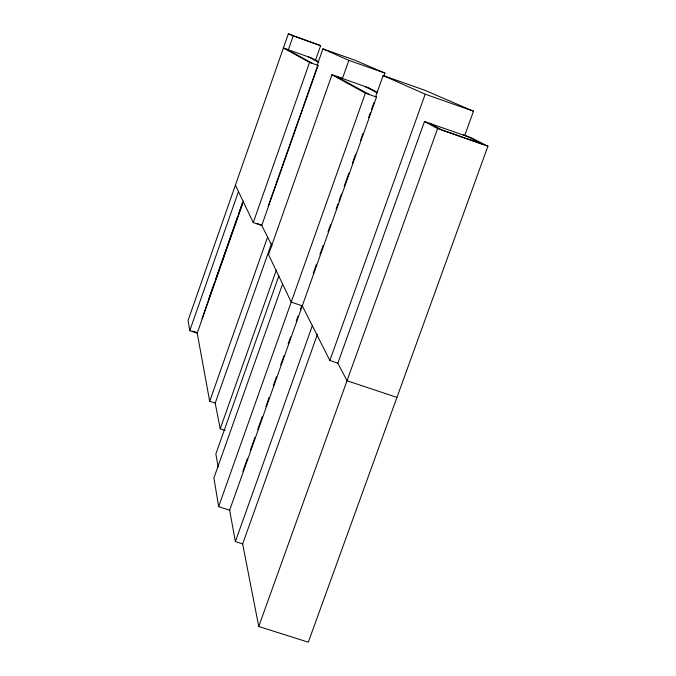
<?xml version="1.0" encoding="UTF-8"?>
<svg xmlns="http://www.w3.org/2000/svg" width="676" height="676" viewBox="0 0 676 676"><rect width="100%" height="100%" fill="white"/><g stroke="black" fill="none" stroke-linecap="round" stroke-linejoin="round"><path stroke-width="1.01" d="M315.405 60.553L320.644 45.647L288.348 33.8L188.08 320.441L189.762 330.682L197.215 333.167L209.695 401.299L215.205 403.116L220.215 428.821L225.201 430.46M189.762 330.682L238.467 191.578M318.557 61.685L311.205 57.866L288.339 49.804L293.19 35.955L288.348 33.8M208.521 299.612L214.427 282.771M215.813 278.808L237.352 217.385M239.084 212.433L242.557 202.521M201.989 318.768L242.667 202.749M197.215 333.167L243.521 201.102M383.833 76.058L384.889 73.084L354.731 60.105L322.908 48.875L317.255 64.955L318.1 65.411L261.756 225.48L253.255 222.581L309.557 62.403L283.405 47.996L288.196 49.728M268.178 206.197L317.796 65.242M209.695 401.299L267.595 237.048M215.205 403.116L271.38 243.909M377.225 92.257L368.842 87.888L331.975 74.757L268.524 254.573L291.221 302.113L302.29 305.848L329.854 360.494L337.856 363.173L347.016 380.749L396.956 397.404M342.419 78.593L348.867 60.367L322.908 48.875M220.215 428.821L276.34 270.07M278.901 275.766L215.847 453.976L218.145 467.015M282.585 284.03L213.92 477.94L218.627 506.645L229.637 510.203L235.383 541.594L242.65 543.927L258.739 626.483L308.298 642.2L487.92 146.219L471.299 137.727L463.313 134.93L464.674 135.631L473.487 111.202L424.689 90.212L383.14 75.551L375.653 96.6L376.524 97.074L229.637 510.203M218.627 506.645L365.37 93.161L331.975 74.757M242.87 471.273L247.467 458.336M250.297 450.377L254.894 437.448M257.725 429.488L262.322 416.551M265.854 406.606L269.04 397.649M273.281 385.717L276.467 376.76M280.709 364.82L283.895 355.872M288.137 343.932L290.612 336.969M296.274 321.049L298.04 316.072M300.516 309.109L301.58 306.127M313.216 273.383L316.393 264.46M319.917 254.539L323.094 245.608M328.029 231.716L330.496 224.77M336.141 208.901L337.907 203.941M338.963 200.966L341.431 194.02M344.253 186.077L348.841 173.183M352.365 163.262L355.542 154.331M360.477 140.447L362.944 133.502M368.589 117.624L370.355 112.664M371.411 109.689L373.879 102.744M235.383 541.594L312.32 325.731M242.65 543.927L317.509 334.155M329.854 360.494L425.187 94.184L383.14 75.551M337.856 363.173L424.477 121.528L467.336 136.468L482.005 143.996L441.85 129.91L429.311 123.218M258.739 626.483L437.609 128.575L424.477 121.528M192.466 331.096L197.122 332.651M257.125 223.553L261.544 225.057L272.005 245.802M425.187 94.184L473.487 111.202M309.557 62.403L318.1 65.411M341.955 78.34L335.947 76.227L369.045 94.353M365.37 93.161L376.524 97.074M437.609 128.575L487.92 146.219M293.19 35.955L320.644 45.647M348.867 60.367L384.889 73.084M308.467 56.894L318.734 62.276M365.243 86.621L377.183 92.874M286.362 49.078L312.464 63.375M235.409 185.173L253.255 222.581"/></g></svg>
